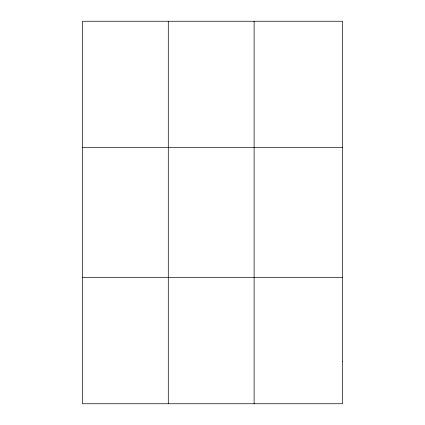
<?xml version="1.0" encoding="UTF-8"?>
<svg xmlns="http://www.w3.org/2000/svg" width="425" height="425" viewBox="0 0 425 425"><rect width="100%" height="100%" fill="white"/><g stroke="black" fill="none" stroke-linecap="round" stroke-linejoin="round"><path stroke-width="0.64" d="M168.289 21.25L168.289 403.75M254.113 21.25L254.113 403.75M82.466 147.475L342.534 147.475M82.466 277.525L342.534 277.525M342.534 361.675L342.534 403.75L82.466 403.75L82.466 21.25L342.534 21.25L342.534 361.675"/></g></svg>
